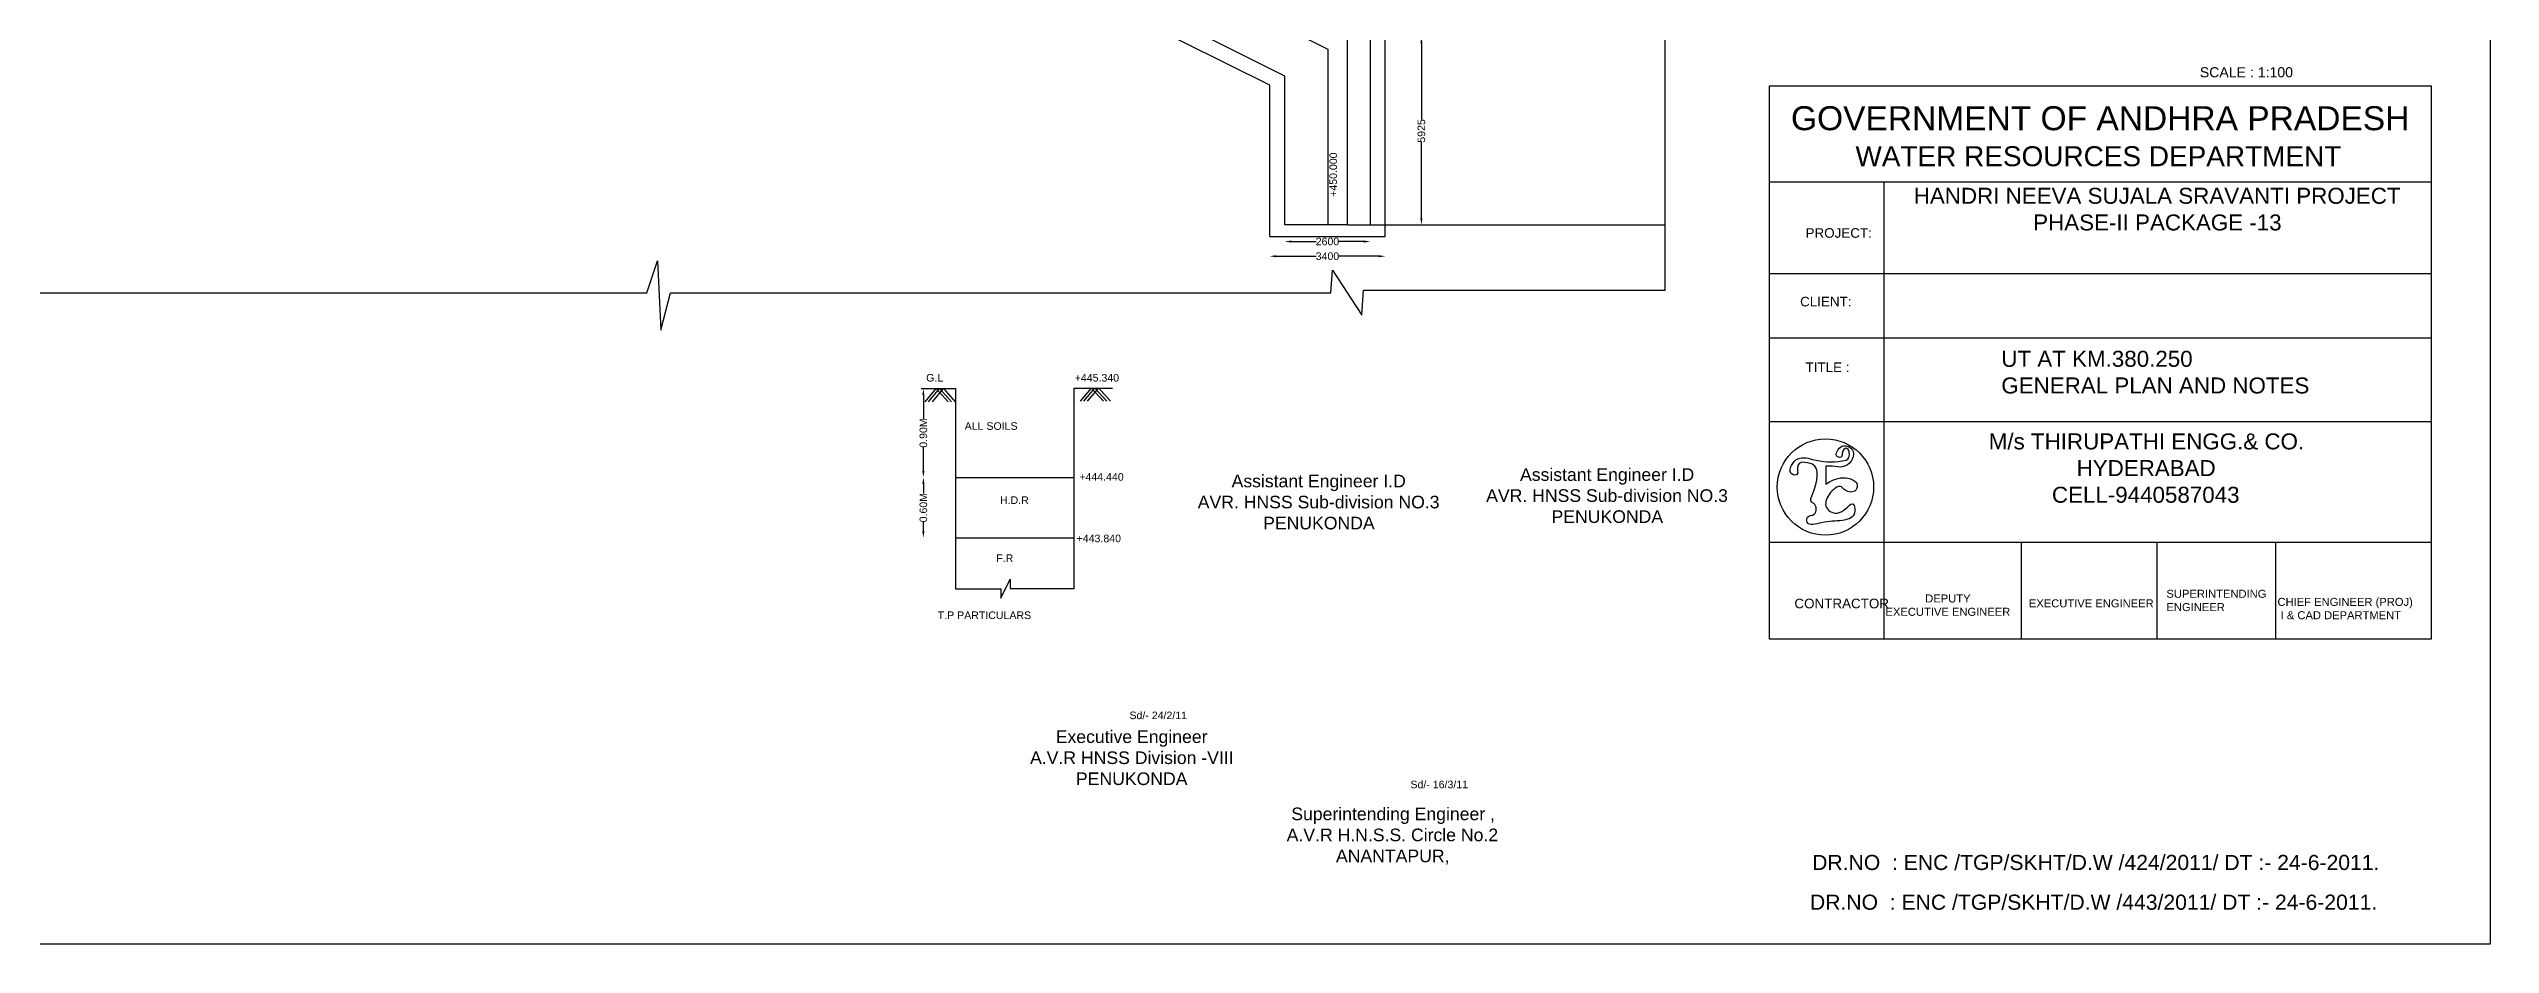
# Model space of a CAD drawing. Header units: millimetres. Extents: x 5757556 to 5765813, y 20979447 to 20984701.
# Drawn here: x 5760973 to 5765813, y 20979447 to 20981222 of the extents above; entities that cross this region are included whole.
import ezdxf

# ---------------------------------------------------------------- set-up
doc = ezdxf.new("R2010")
doc.units = ezdxf.units.MM
doc.header["$MEASUREMENT"] = 0
for name, color, linetype in [('DIMENSIONS', 7, 'Continuous'), ('DRAWING', 7, 'Continuous'), ('TEXT', 7, 'Continuous')]:
    doc.layers.add(name, color=color, linetype=linetype)
doc.styles.get("Standard").update_dxf_attribs({"font": 'arial.ttf', "height": 15})
doc.dimstyles.get("Standard").update_dxf_attribs({"dimtxt": 15, "dimasz": 13, "dimexe": 0.18, "dimexo": 0.0625, "dimgap": 0.09, "dimtad": 0, "dimdec": 0, "dimzin": 0, "dimdsep": 46, "dimtxsty": 'Standard', "dimcen": 0.09, "dimse1": 1, "dimse2": 1, "dimadec": 0, "dimazin": 0, "dimtfac": 1, "dimtdec": 0, "dimtofl": 0, "dimtmove": 0, "dimatfit": 3, "dimfxl": 1, "dimtolj": 1, "dimtzin": 0, "dimarcsym": 0})

# ---------------------------------------------------------------- blocks, each defined once
blk = doc.blocks.new('*D121')
at = {"layer": 'Defpoints', "color": 0, "transparency": 16777216}
for p in [(5763667.1, 20981245.6), (5763667.1, 20980872.7), (5763694.3, 20980872.7)]:
    blk.add_point(p, dxfattribs=at)
at = {"layer": 'DIMENSIONS', "color": 0, "lineweight": -2, "transparency": 16777216}
for p, q in [((5763694.3, 20981232.6), (5763694.3, 20981081.7)), ((5763694.3, 20980885.7), (5763694.3, 20981036.6))]:
    blk.add_line(p, q, dxfattribs=at)
at = {"layer": 'DIMENSIONS', "color": 0, "transparency": 16777216}
for points in [[(5763692.2, 20981232.6), (5763696.5, 20981232.6), (5763694.3, 20981245.6)], [(5763692.2, 20980885.7), (5763696.5, 20980885.7), (5763694.3, 20980872.7)]]:
    blk.add_solid(points, dxfattribs=at)
at = {"layer": 'DIMENSIONS', "color": 0, "transparency": 16777216, "insert": (5763694.3, 20981059.1), "char_height": 15, "attachment_point": 5, "rotation": 90}
blk.add_mtext('\\A1;5925', dxfattribs=at)
blk = doc.blocks.new('*D122')
at = {"layer": 'Defpoints', "color": 0, "transparency": 16777216}
for p in [(5763423.5, 20980872.7), (5763592.5, 20980872.7), (5763592.5, 20980839.8)]:
    blk.add_point(p, dxfattribs=at)
at = {"layer": 'DIMENSIONS', "color": 0, "lineweight": -2, "transparency": 16777216}
for p, q in [((5763436.5, 20980839.8), (5763485.4, 20980839.8)), ((5763579.5, 20980839.8), (5763530.6, 20980839.8))]:
    blk.add_line(p, q, dxfattribs=at)
at = {"layer": 'DIMENSIONS', "color": 0, "transparency": 16777216}
for points in [[(5763436.5, 20980842), (5763436.5, 20980837.6), (5763423.5, 20980839.8)], [(5763579.5, 20980842), (5763579.5, 20980837.6), (5763592.5, 20980839.8)]]:
    blk.add_solid(points, dxfattribs=at)
at = {"layer": 'DIMENSIONS', "color": 0, "transparency": 16777216, "insert": (5763508, 20980839.8), "char_height": 15, "attachment_point": 5}
blk.add_mtext('\\A1;2600', dxfattribs=at)
blk = doc.blocks.new('*D123')
at = {"layer": 'Defpoints', "color": 0, "transparency": 16777216}
for p in [(5763393.6, 20980849.9), (5763622.5, 20980849.9), (5763622.5, 20980810.7)]:
    blk.add_point(p, dxfattribs=at)
at = {"layer": 'DIMENSIONS', "color": 0, "lineweight": -2, "transparency": 16777216}
for p, q in [((5763406.6, 20980810.7), (5763485.6, 20980810.7)), ((5763609.5, 20980810.7), (5763530.5, 20980810.7))]:
    blk.add_line(p, q, dxfattribs=at)
at = {"layer": 'DIMENSIONS', "color": 0, "transparency": 16777216}
for points in [[(5763406.6, 20980812.8), (5763406.6, 20980808.5), (5763393.6, 20980810.7)], [(5763609.5, 20980812.8), (5763609.5, 20980808.5), (5763622.5, 20980810.7)]]:
    blk.add_solid(points, dxfattribs=at)
at = {"layer": 'DIMENSIONS', "color": 0, "transparency": 16777216, "insert": (5763508, 20980810.7), "char_height": 15, "attachment_point": 5}
blk.add_mtext('\\A1;3400', dxfattribs=at)
blk = doc.blocks.new('*D160')
at = {"layer": 'Defpoints', "color": 0, "transparency": 16777216}
for p in [(5762770.3, 20980548.3), (5762706.8, 20980372.1), (5762770.3, 20980372.1)]:
    blk.add_point(p, dxfattribs=at)
at = {"layer": 'DIMENSIONS', "color": 0, "lineweight": -2, "transparency": 16777216}
for p, q in [((5762706.8, 20980535.3), (5762706.8, 20980488.2)), ((5762706.8, 20980385.1), (5762706.8, 20980432.2))]:
    blk.add_line(p, q, dxfattribs=at)
at = {"layer": 'DIMENSIONS', "color": 0, "transparency": 16777216}
for points in [[(5762704.6, 20980535.3), (5762708.9, 20980535.3), (5762706.8, 20980548.3)], [(5762704.6, 20980385.1), (5762708.9, 20980385.1), (5762706.8, 20980372.1)]]:
    blk.add_solid(points, dxfattribs=at)
at = {"layer": 'DIMENSIONS', "color": 0, "transparency": 16777216, "insert": (5762706.8, 20980460.2), "char_height": 15, "attachment_point": 5, "rotation": 90}
blk.add_mtext('\\A1;0.90M', dxfattribs=at)
blk = doc.blocks.new('*D161')
at = {"layer": 'Defpoints', "color": 0, "transparency": 16777216}
for p in [(5762770.3, 20980372.1), (5762706.8, 20980252.3), (5762770.3, 20980252.3)]:
    blk.add_point(p, dxfattribs=at)
at = {"layer": 'DIMENSIONS', "color": 0, "lineweight": -2, "transparency": 16777216}
for p, q in [((5762706.8, 20980359.1), (5762706.8, 20980340.2)), ((5762706.8, 20980265.3), (5762706.8, 20980284.2))]:
    blk.add_line(p, q, dxfattribs=at)
at = {"layer": 'DIMENSIONS', "color": 0, "transparency": 16777216}
for points in [[(5762704.6, 20980359.1), (5762708.9, 20980359.1), (5762706.8, 20980372.1)], [(5762704.6, 20980265.3), (5762708.9, 20980265.3), (5762706.8, 20980252.3)]]:
    blk.add_solid(points, dxfattribs=at)
at = {"layer": 'DIMENSIONS', "color": 0, "transparency": 16777216, "insert": (5762706.8, 20980312.2), "char_height": 15, "attachment_point": 5, "rotation": 90}
blk.add_mtext('\\A1;0.60M', dxfattribs=at)

msp = doc.modelspace()

# ---------------------------------------------------------------- linework, layer by layer
at = {"layer": 'DIMENSIONS', "color": 0}
msp.add_lwpolyline([(5765813.5, 20979446.8), (5757556.1, 20979446.8), (5757556.1, 20984700.8), (5765813.5, 20984700.8)], close=True, dxfattribs=at)
at = {"layer": 'DRAWING', "color": 0}
for points in [[(5760784.4, 20980737.9), (5762158.2, 20980737.9), (5762179.6, 20980801.3), (5762186.5, 20980663.8), (5762205.5, 20980737.9), (5763514.9, 20980737.9), (5763517.9, 20980783.1), (5763576.2, 20980693.7), (5763579.5, 20980743.1), (5764177.5, 20980743.1), (5764177.5, 20983359.2), (5763248, 20983359.2), (5763229.2, 20983278.7), (5763184.8, 20983420.4), (5763163.8, 20983354.3), (5761512.8, 20983354.3), (5761495.9, 20983223), (5761450.9, 20983418), (5761429.9, 20983351.7), (5760272.4, 20983351.7)], [(5763393.6, 20980849.9), (5763393.6, 20981149.7), (5762871.9, 20981409.3), (5762682.6, 20981409.3), (5762682.6, 20981424.6), (5762434, 20981424.6), (5762434, 20981542.5), (5762371.6, 20981542.5), (5762371.8, 20981870.1)], [(5763393.6, 20980849.9), (5763622.5, 20980849.9), (5763622.5, 20981292.5), (5762862.2, 20981672.3)], [(5762862.2, 20981636.6), (5763592.5, 20981273.5), (5763592.5, 20980872.7)], [(5762862.2, 20981543.9), (5763509, 20981221.2), (5763509, 20980872.7)], [(5763547.2, 20980872.7), (5763423.5, 20980872.7), (5763423.5, 20981167.7), (5762862.2, 20981449.3)], [(5763547.2, 20981245.6), (5763547.2, 20980872.7)], [(5763547.2, 20980872.7), (5764177.5, 20980872.7)], [(5762702.6, 20980548.3), (5762770.3, 20980548.3), (5762770.3, 20980151.2), (5762860.5, 20980151.2), (5762860.5, 20980132.5), (5762879.1, 20980170.7), (5762879.1, 20980152), (5763005.8, 20980152), (5763005.8, 20980549.3), (5763081.7, 20980549.3)], [(5762710.4, 20980522.3), (5762732.4, 20980548.3), (5762755.8, 20980522.3)], [(5762717, 20980522.3), (5762739, 20980548.3), (5762762.4, 20980522.3)], [(5762724.6, 20980522.3), (5762746.6, 20980548.3), (5762770, 20980522.3)], [(5763018.3, 20980523.3), (5763040.3, 20980549.3), (5763063.7, 20980523.3)], [(5763024.9, 20980523.3), (5763046.9, 20980549.3), (5763070.3, 20980523.3)], [(5763032.5, 20980523.3), (5763054.4, 20980549.3), (5763077.9, 20980523.3)], [(5762770.3, 20980372.1), (5763005.8, 20980372.1)], [(5762770.3, 20980252.3), (5763005.8, 20980252.3)]]:
    msp.add_lwpolyline(points, dxfattribs=at)
at = {"layer": 'TEXT', "color": 0}
msp.add_lwpolyline([(5764384.3, 20981148.6), (5765696.5, 20981148.6), (5765696.5, 20980051.7), (5764384.3, 20980051.7)], close=True, dxfattribs=at)
for points in [[(5764384.3, 20980958.1), (5765696.5, 20980958.1)], [(5764611.5, 20980958.1), (5764611.5, 20980051.7)], [(5764384.3, 20980776.3), (5765696.5, 20980776.3)], [(5764384.3, 20980649.2), (5765696.5, 20980649.2)], [(5764384.3, 20980483), (5765696.5, 20980483)], [(5764496.4, 20980394.6), (5764496.4, 20980358.9)], [(5764384.3, 20980243.9), (5765696.5, 20980243.9)], [(5764883.3, 20980243.9), (5764883.3, 20980051.7)], [(5765153.1, 20980051.7), (5765153.1, 20980243.9)], [(5765387.8, 20980243.9), (5765387.8, 20980051.7)]]:
    msp.add_lwpolyline(points, dxfattribs=at)
msp.add_circle((5764495.5, 20980353.1), 95.5, dxfattribs=at)
for points in [[(5764448.4, 20980402.2), (5764440.4, 20980396), (5764438.9, 20980377.8), (5764429.2, 20980378.3), (5764436.7, 20980406.7), (5764469.6, 20980407.9), (5764528.7, 20980404.7), (5764541.9, 20980411.4), (5764537.4, 20980429.9), (5764528.4, 20980420.2), (5764527.5, 20980412.9), (5764519, 20980413.4), (5764525.2, 20980431.9), (5764539, 20980434.2), (5764549.1, 20980426.2), (5764545.2, 20980403), (5764531.5, 20980393.5), (5764508.6, 20980394.4), (5764496.4, 20980394.6)], [(5764496.4, 20980358.9), (5764511.4, 20980367.3), (5764549.4, 20980367.3), (5764557.5, 20980359.8), (5764555.5, 20980346.8), (5764534.4, 20980346.8), (5764527.1, 20980353.2), (5764503.1, 20980338.5), (5764497.5, 20980312.5), (5764523.3, 20980302.4), (5764550.7, 20980319.4), (5764552.2, 20980299.3), (5764529.1, 20980287), (5764487.6, 20980282.1), (5764459.2, 20980283.7), (5764459.6, 20980293.1), (5764473.1, 20980299.3), (5764472.4, 20980320.5), (5764467.8, 20980323.3), (5764470.4, 20980340.5), (5764470, 20980398.1), (5764448.4, 20980402.2)]]:
    msp.add_spline(points, degree=3, dxfattribs=at)

# ---------------------------------------------------------------- texts
at = {"layer": 'DIMENSIONS', "color": 0}
msp.add_text('+450.000', height=15, rotation=89.8902, dxfattribs=at).set_placement((5763526.8, 20980928.4))
for s, p in [('+444.440', (5763016, 20980365.7)), ('+443.840', (5763010.6, 20980243.7)), ('Sd/- 24/2/11', (5763115.4, 20979892.9)), ('Sd/- 16/3/11', (5763672.6, 20979755.9))]:
    msp.add_text(s, height=15, dxfattribs=at).set_placement(p)
at = {"layer": 'TEXT', "color": 0}
for s, height, p in [('SCALE : 1:100 ', 20, (5765237.7, 20981165.4)), ('G.L ', 15, (5762712.3, 20980562.2)), ('+445.340', 15, (5763006.9, 20980562.2)), ('ALL SOILS ', 15, (5762788.7, 20980466.5)), ('H.D.R ', 15, (5762858.7, 20980319.6)), ('F.R ', 15, (5762851.3, 20980204.6)), ('T.P PARTICULARS ', 15, (5762735.3, 20980091.4)), ('DR.NO  : ENC /TGP/SKHT/D.W /424/2011/ DT :- 24-6-2011.', 30, (5764469.1, 20979593.8)), ('DR.NO  : ENC /TGP/SKHT/D.W /443/2011/ DT :- 24-6-2011.', 30, (5764464.7, 20979515))]:
    msp.add_text(s, height=height, dxfattribs=at).set_placement(p)
at = {"layer": 'TEXT', "color": 0, "attachment_point": 1}
for s, insert, char_height, width in [('\\pi25.675;{\\H1.5x;GOVERNMENT OF ANDHRA PRADESH}  \\P\\pi153.57;{\\H1.25x;WATER RESOURCES DEPARTMENT }', (5764401.4, 20981108.1), 31.726, 1268.804), ('\\pi2.2182;HANDRI NEEVA SUJALA SRAVANTI PROJECT \\P\\pi239.11;PHASE-II PACKAGE -13', (5764668.3, 20980946.4), 31.726, 965.419), ('PROJECT:', (5764456, 20980866.3), 19.04, 195.281), ('CLIENT:', (5764445.2, 20980730.2), 19.04, 195.281), ('UT AT KM.380.250 \\PGENERAL PLAN AND NOTES ', (5764844.2, 20980623.2), 31.726, 775.712), ('TITLE :', (5764455.9, 20980600.1), 19.04, 195.281), ('\\pi3.5708;M/s THIRUPATHI ENGG.& CO. \\P\\pi177.76;HYDERABAD   \\P\\pi128.78;CELL-9440587043', (5764815.7, 20980459.4), 31.726, 625.456), ('\\pi68.008;Assistant Engineer I.D \\P\\pi0.92948;AVR. HNSS Sub-division NO.3 \\P\\pi130.55;PENUKONDA', (5763249.9, 20980377.5), 25, 479.69), ('\\pi68.008;Assistant Engineer I.D \\P\\pi0.92948;AVR. HNSS Sub-division NO.3 \\P\\pi130.55;PENUKONDA', (5763821.8, 20980390.3), 25, 479.69), ('CONTRACTOR ', (5764433.9, 20980131.7), 19.036, 195.281), ('\\pi141.54;DEPUTY \\P\\pi62.803;EXECUTIVE ENGINEER ', (5764551.7, 20980140.1), 15.863, 371.084), ('EXECUTIVE ENGINEER', (5764898.8, 20980130.4), 15.863, 247.389), ('SUPERINTENDING \\PENGINEER ', (5765171.6, 20980149.4), 15.863, 197.008), ('CHIEF ENGINEER (PROJ)\\P I & CAD DEPARTMENT ', (5765391.8, 20980133.3), 15.863, 267.764), ('\\pi155.26;Executive Engineer  \\P\\pi104.32;A.V.R HNSS Division -VIII \\P\\pi195.29;PENUKONDA', (5762814, 20979870.6), 25, 609.163), ('\\pi29.183;Superintending Engineer , \\P\\pi20.102;A.V.R H.N.S.S. Circle No.2 \\P\\pi117.78;ANANTAPUR,', (5763407.1, 20979717.6), 25, 457.564)]:
    msp.add_mtext(s, dxfattribs=dict(at, insert=insert, char_height=char_height, width=width))

# ---------------------------------------------------------------- dimensions: what is measured, and where the dimension line sits
at = {"layer": 'DIMENSIONS', "color": 0}
for base, p1, p2, text, picture, middle in [((5763694.3, 20980872.7), (5763667.1, 20981245.6), (5763667.1, 20980872.7), '5925', '*D121', (5763694.3, 20981059.1)), ((5762706.8, 20980372.1), (5762770.3, 20980548.3), (5762770.3, 20980372.1), '0.90M', '*D160', (5762706.8, 20980460.2)), ((5762706.8, 20980252.3), (5762770.3, 20980372.1), (5762770.3, 20980252.3), '0.60M', '*D161', (5762706.8, 20980312.2))]:
    dim = msp.add_linear_dim(base=base, p1=p1, p2=p2, angle=90, text=text, dimstyle='Standard', dxfattribs=at)
    dim.commit()
    dim.dimension.update_dxf_attribs({"geometry": picture, "text_midpoint": middle})
for base, p1, p2, text, picture, middle in [((5763622.5, 20980810.7), (5763393.6, 20980849.9), (5763622.5, 20980849.9), '3400', '*D123', (5763508, 20980810.7)), ((5763592.5, 20980839.8), (5763423.5, 20980872.7), (5763592.5, 20980872.7), '2600', '*D122', (5763508, 20980839.8))]:
    dim = msp.add_linear_dim(base=base, p1=p1, p2=p2, text=text, dimstyle='Standard', dxfattribs=at)
    dim.commit()
    dim.dimension.update_dxf_attribs({"geometry": picture, "text_midpoint": middle})

doc.saveas('drawing.dxf')
